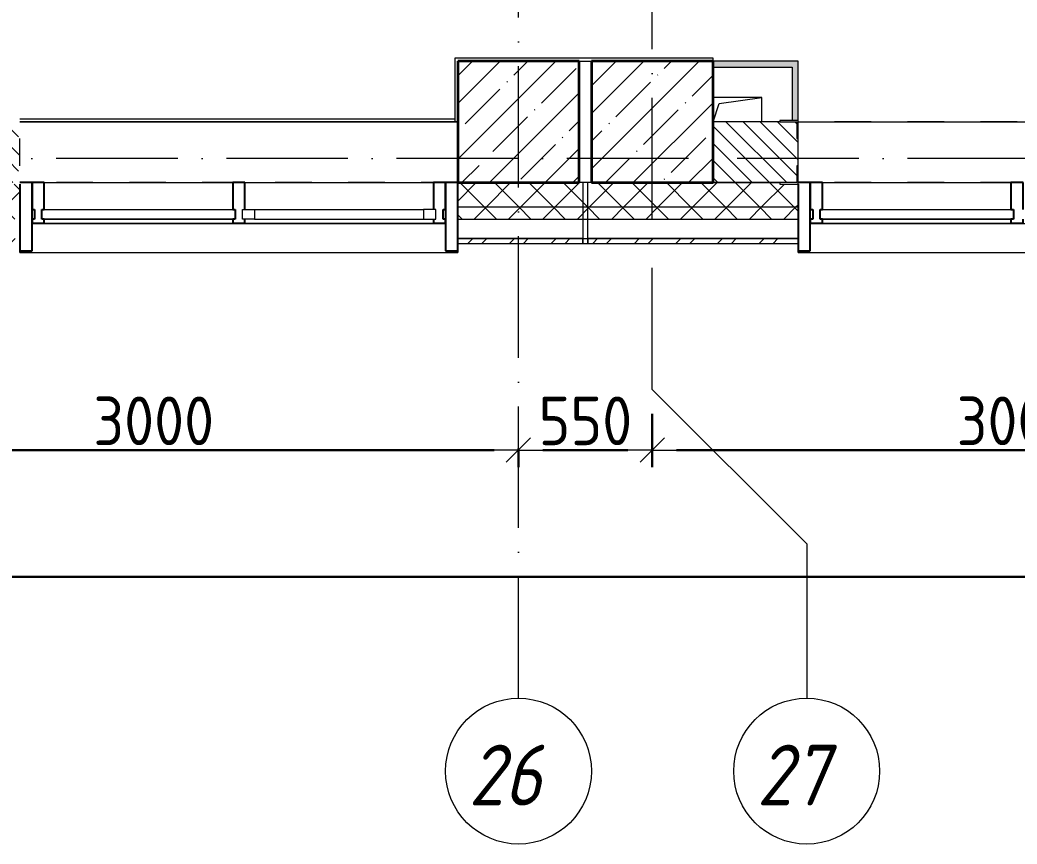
# Model space of a CAD drawing. Header units: millimetres. Extents: x -12989 to 629078, y -109036 to 555275.
# Drawn here: x 28280 to 32380, y -109036 to -105646 of the extents above; entities that cross this region are included whole.
import ezdxf

# ---------------------------------------------------------------- set-up
doc = ezdxf.new("R2010")
doc.units = ezdxf.units.MM
doc.linetypes.add('50_200_ШТРИХ_1Т_ш5_п1_п1_', pattern=[700, 500, -100, 0, -100])
doc.linetypes.add('Штрих короткий', pattern=[300, 150, -150])
for name, color, linetype, lineweight in [('4 -стяжа', 7, 'Continuous', 30), ('Импосты витража', 7, 'Continuous', 9), ('Импосты витража-1', 7, 'Continuous', 25), ('Каркас_Импост', 7, 'Continuous', 13), ('Каркас_Импост-1', 7, 'Continuous', 9), ('Несущие колонны', 7, 'Continuous', 9), ('Несущие колонны-1', 7, 'Continuous', 35), ('Обобщенные модели', 7, 'Continuous', 9), ('Общие ребра', 7, 'Continuous', 9), ('Окна', 7, 'Continuous', 9), ('Оси', 7, 'Continuous', 9), ('Оси-1', 7, 'Continuous', 20), ('Оси-2', 7, '50_200_ШТРИХ_1Т_ш5_п1_п1_', 9), ('Остекление-1', 7, 'Continuous', 9), ('Перемычка-1', 7, 'Штрих короткий', 9), ('Размеры', 7, 'Continuous', 15), ('Стены', 7, 'Continuous', 9), ('Стены-1', 7, 'Continuous', 13), ('Штриховка разреза-1', 7, 'Continuous', 9)]:
    doc.layers.add(name, color=color, linetype=linetype, lineweight=lineweight)
doc.layers.add('Штриховка разреза-4', color=1, linetype='Continuous', lineweight=9, true_color=0xff0000)
doc.layers.get('4 -стяжа').off()
doc.styles.add('ISOCPEUR_I_1', font='isocpeui.ttf', dxfattribs={"width": 0.85, "height": 2.5})
doc.styles.add('СПДС', font='isocpeur.ttf', dxfattribs={"width": 0.9})
doc.dimstyles.new('Размера А3', dxfattribs={"dimtxt": 200, "dimasz": 100, "dimexe": 70, "dimexo": 100, "dimgap": 20, "dimtad": 1, "dimdec": 0, "dimrnd": 10, "dimzin": 0, "dimdsep": 46, "dimtxsty": 'СПДС', "dimblk": 'ARROWHEAD_6', "dimcen": 1, "dimclrd": 256, "dimclre": 256, "dimclrt": 256, "dimazin": 0, "dimtfac": 1, "dimtdec": 0, "dimtmove": 2, "dimatfit": 3, "dimfxl": 1, "dimtolj": 1, "dimtzin": 0, "dimarcsym": 0})
pattern_1 = [(45, (0, 0), (-70.71068, 70.71068), []), (135, (0, 0), (-70.71068, -70.71068), [])]
pattern_2 = [(135, (0, 0), (-35.35534, -35.35534), [])]
pattern_3 = [(45, (0, 0), (-85.53659, 85.53659), []), (45, (57.02, 0), (-85.53659, 85.53659), [])]

# ---------------------------------------------------------------- blocks, each defined once
blk = doc.blocks.new('Ось сетки - Круг_Ø6_00__ISO-2_5_0_9K_-16731441-АИ2_02_План отделки стен 2-го этажа _Часть 2_')
at = {"layer": 'Оси-1'}
blk.add_circle((0, 0), 3, dxfattribs=at)
blk = doc.blocks.new('ARROWHEAD_6')
at = {"color": 0, "linetype": 'Continuous'}
for p, q in [((-0.5, -0.5), (0.5, 0.5)), ((0, 0), (-1, 0))]:
    blk.add_line(p, q, dxfattribs=at)
blk = doc.blocks.new('*D720')
at = {"layer": 'Defpoints', "color": 0, "transparency": 16777216}
for p in [(27329.9, -107309.1), (30329.9, -107309.1), (30329.9, -107415.1)]:
    blk.add_point(p, dxfattribs=at)
at = {"layer": 'Размеры', "lineweight": -2, "transparency": 16777216}
for p, q in [((27329.9, -107409.1), (27329.9, -107485.1)), ((27429.9, -107415.1), (30229.9, -107415.1)), ((30329.9, -107409.1), (30329.9, -107485.1))]:
    blk.add_line(p, q, dxfattribs=at)
at = {"layer": 'Размеры', "lineweight": -2, "transparency": 16777216, "xscale": 100, "yscale": 100, "zscale": 100, "rotation": 180}
blk.add_blockref('ARROWHEAD_6', (27329.9, -107415.1), dxfattribs=at)
at = {"layer": 'Размеры', "lineweight": -2, "transparency": 16777216, "xscale": 100, "yscale": 100, "zscale": 100}
blk.add_blockref('ARROWHEAD_6', (30329.9, -107415.1), dxfattribs=at)
at = {"layer": 'Размеры', "transparency": 16777216, "insert": (28829.9, -107295.1), "char_height": 200, "width": 2.488, "attachment_point": 5, "style": 'СПДС'}
blk.add_mtext('\\A1;3000', dxfattribs=at)
blk = doc.blocks.new('*D721')
at = {"layer": 'Defpoints', "color": 0, "transparency": 16777216}
for p in [(30879.9, -107165.9), (30329.9, -107309.1), (30879.9, -107415.1)]:
    blk.add_point(p, dxfattribs=at)
at = {"layer": 'Размеры', "lineweight": -2, "transparency": 16777216}
for p, q in [((30879.9, -107265.9), (30879.9, -107485.1)), ((30329.9, -107409.1), (30329.9, -107485.1)), ((30429.9, -107415.1), (30779.9, -107415.1))]:
    blk.add_line(p, q, dxfattribs=at)
at = {"layer": 'Размеры', "lineweight": -2, "transparency": 16777216, "xscale": 100, "yscale": 100, "zscale": 100, "rotation": 180}
blk.add_blockref('ARROWHEAD_6', (30329.9, -107415.1), dxfattribs=at)
at = {"layer": 'Размеры', "lineweight": -2, "transparency": 16777216, "xscale": 100, "yscale": 100, "zscale": 100}
blk.add_blockref('ARROWHEAD_6', (30879.9, -107415.1), dxfattribs=at)
at = {"layer": 'Размеры', "transparency": 16777216, "insert": (30604.9, -107295.1), "char_height": 200, "width": 1.866, "attachment_point": 5, "style": 'СПДС'}
blk.add_mtext('\\A1;550', dxfattribs=at)
blk = doc.blocks.new('*D722')
at = {"layer": 'Defpoints', "color": 0, "transparency": 16777216}
for p in [(30879.9, -107165.9), (33879.9, -107309.1), (33879.9, -107415.1)]:
    blk.add_point(p, dxfattribs=at)
at = {"layer": 'Размеры', "lineweight": -2, "transparency": 16777216}
for p, q in [((30879.9, -107265.9), (30879.9, -107485.1)), ((30979.9, -107415.1), (33779.9, -107415.1)), ((33879.9, -107409.1), (33879.9, -107485.1))]:
    blk.add_line(p, q, dxfattribs=at)
at = {"layer": 'Размеры', "lineweight": -2, "transparency": 16777216, "xscale": 100, "yscale": 100, "zscale": 100, "rotation": 180}
blk.add_blockref('ARROWHEAD_6', (30879.9, -107415.1), dxfattribs=at)
at = {"layer": 'Размеры', "lineweight": -2, "transparency": 16777216, "xscale": 100, "yscale": 100, "zscale": 100}
blk.add_blockref('ARROWHEAD_6', (33879.9, -107415.1), dxfattribs=at)
at = {"layer": 'Размеры', "transparency": 16777216, "insert": (32379.9, -107295.1), "char_height": 200, "width": 2.488, "attachment_point": 5, "style": 'СПДС'}
blk.add_mtext('\\A1;3000', dxfattribs=at)
blk = doc.blocks.new('*D740')
at = {"layer": 'Defpoints', "color": 0, "transparency": 16777216}
for p in [(-10070.1, -107830.3), (93429.9, -107830.3), (93429.9, -107936.4)]:
    blk.add_point(p, dxfattribs=at)
at = {"layer": 'Размеры', "lineweight": -2, "transparency": 16777216}
for p, q in [((-10070.1, -107930.3), (-10070.1, -108006.4)), ((-9970.1, -107936.4), (93329.9, -107936.4)), ((93429.9, -107930.3), (93429.9, -108006.4))]:
    blk.add_line(p, q, dxfattribs=at)
at = {"layer": 'Размеры', "lineweight": -2, "transparency": 16777216, "xscale": 100, "yscale": 100, "zscale": 100, "rotation": 180}
blk.add_blockref('ARROWHEAD_6', (-10070.1, -107936.4), dxfattribs=at)
at = {"layer": 'Размеры', "lineweight": -2, "transparency": 16777216, "xscale": 100, "yscale": 100, "zscale": 100}
blk.add_blockref('ARROWHEAD_6', (93429.9, -107936.4), dxfattribs=at)
at = {"layer": 'Размеры', "transparency": 16777216, "insert": (41679.9, -107816.4), "char_height": 200, "width": 3.544, "attachment_point": 5, "style": 'СПДС'}
blk.add_mtext('\\A1;103500', dxfattribs=at)
blk = doc.blocks.new('BSC_Колонна _Прямоугольная - 500х500-V66-АИ2_02_План отделки стен 2-го этажа _Часть 2_')
at = {"layer": 'Несущие колонны'}
h = blk.add_hatch(dxfattribs=at)
h.set_pattern_fill('FP_74', color=256, style=0, pattern_type=2)
h.set_pattern_definition([(45, (-40400, -150), (-114.04925, 114.04925), []), (45, (-40285.95, -150), (-114.04925, 114.04925), [201.613, -40.323, 3.353, -36.97])])
h.paths.add_polyline_path([(-250, -250), (250, -250), (250, 250), (-250, 250)], flags=0)
at = {"layer": 'Несущие колонны-1'}
for p, q in [((250, 250), (-250, 250)), ((-250, 250), (-250, -250)), ((250, -250), (250, 250)), ((-250, -250), (250, -250))]:
    blk.add_line(p, q, dxfattribs=at)
blk = doc.blocks.new('BSC_Колонна _Прямоугольная - 500х500-V98-АИ2_02_План отделки стен 2-го этажа _Часть 2_')
at = {"layer": 'Несущие колонны'}
h = blk.add_hatch(dxfattribs=at)
h.set_pattern_fill('FP_97', color=256, style=0, pattern_type=2)
h.set_pattern_definition([(45, (-40950, -150), (-114.04925, 114.04925), []), (45, (-40835.95, -150), (-114.04925, 114.04925), [201.613, -40.323, 3.353, -36.97])])
h.paths.add_polyline_path([(-250, -250), (250, -250), (250, 250), (-250, 250)], flags=0)
at = {"layer": 'Несущие колонны-1'}
for p, q in [((250, 250), (-250, 250)), ((-250, 250), (-250, -250)), ((250, -250), (250, 250)), ((-250, -250), (250, -250))]:
    blk.add_line(p, q, dxfattribs=at)
blk = doc.blocks.new('Проем_Дверь_Прямоугольный - 1800х2700h_оконные проемы-25805030-АИ2_02_План отделки стен 2-го этажа _Часть 2_')
at = {"layer": 'Перемычка-1'}
for p, q in [((900, 125), (-900, 125)), ((900, -125), (-900, -125))]:
    blk.add_line(p, q, dxfattribs=at)
blk = doc.blocks.new('Прямоугольный импост - Импост структурный с накладкой - 150мм-25647633-АИ2_02_План отделки стен 2-го этажа _Часть 2_')
at = {"layer": 'Импосты витража-1'}
for p, q in [((-25, 0), (-25, 17)), ((-25, 17), (25, 17)), ((-15, 0), (-25, 0)), ((-15, -40), (-15, 0)), ((25, 17), (25, 0)), ((-25, -150), (-25, -40)), ((-25, -40), (-15, -40)), ((25, -40), (25, -150)), ((25, -150), (-25, -150))]:
    blk.add_line(p, q, dxfattribs=at)
blk = doc.blocks.new('PNS_Панель прямоугольная1 - Нр_Стекло - 40мм-25259299-АИ2_02_План отделки стен 2-го этажа _Часть 2_')
at = {"layer": 'Остекление-1'}
for p, q in [((-387.5, 40), (387.5, 40)), ((-397.5, 0), (397.5, 0)), ((387.5, 0), (-387.5, 0))]:
    blk.add_line(p, q, dxfattribs=at)
blk = doc.blocks.new('Прямоугольный импост - Импост структурный с накладкой - 150мм-25647642-АИ2_02_План отделки стен 2-го этажа _Часть 2_')
at = {"layer": 'Импосты витража'}
for p, q in [((42475, -100), (43250, -100)), ((42475, -267), (43250, -267))]:
    blk.add_line(p, q, dxfattribs=at)
blk = doc.blocks.new('Прямоугольный импост - Импост структурный с накладкой - 150мм-25647644-АИ2_02_План отделки стен 2-го этажа _Часть 2_')
at = {"layer": 'Импосты витража-1'}
for p, q in [((-25, 0), (-25, 17)), ((-25, 17), (25, 17)), ((-15, 0), (-25, 0)), ((-15, -40), (-15, 0)), ((25, 0), (15, 0)), ((15, 0), (15, -40)), ((25, 17), (25, 0)), ((-25, -150), (-25, -40)), ((-25, -40), (-15, -40)), ((15, -40), (25, -40)), ((25, -40), (25, -150)), ((25, -150), (-25, -150))]:
    blk.add_line(p, q, dxfattribs=at)
blk = doc.blocks.new('PNS_Панель прямоугольная2 - Нр_Стекло - 40мм-26243474-АИ2_02_План отделки стен 2-го этажа _Часть 2_')
at = {"layer": 'Каркас_Импост'}
for p, q in [((-397.5, 0), (-397.5, 40)), ((-397.5, 40), (-347.5, 40)), ((-347.5, 40), (-347.5, 0)), ((397.5, 40), (347.5, 40)), ((347.5, 40), (347.5, 0)), ((397.5, 0), (397.5, 40)), ((-347.5, 0), (-397.5, 0)), ((347.5, 0), (397.5, 0))]:
    blk.add_line(p, q, dxfattribs=at)
at = {"layer": 'Каркас_Импост-1'}
for p, q in [((-347.5, 40), (347.5, 40)), ((-347.5, 0), (347.5, 0))]:
    blk.add_line(p, q, dxfattribs=at)
blk = doc.blocks.new('Прямоугольный импост - Импост структурный с накладкой - 150мм-V150-АИ2_02_План отделки стен 2-го этажа _Часть 2_')
at = {"layer": 'Импосты витража-1'}
for p, q in [((-25, 0), (-25, 17)), ((-25, 17), (25, 17)), ((25, 0), (15, 0)), ((15, 0), (15, -40)), ((25, 17), (25, 0)), ((-25, -150), (-25, -40)), ((15, -40), (25, -40)), ((25, -40), (25, -150)), ((25, -150), (-25, -150))]:
    blk.add_line(p, q, dxfattribs=at)
blk = doc.blocks.new('Прямоугольный импост - Откос НВФ_50х280 мм-25993838-АИ2_02_План отделки стен 2-го этажа _Часть 2_')
at = {"layer": 'Импосты витража-1'}
for p, q in [((0, 130), (-50, 130)), ((-50, 130), (-50, -150)), ((0, -144), (0, 130)), ((-50, -150), (0, -150))]:
    blk.add_line(p, q, dxfattribs=at)
blk = doc.blocks.new('Прямоугольный импост - Откос НВФ_50х280 мм-V161-АИ2_02_План отделки стен 2-го этажа _Часть 2_')
at = {"layer": 'Импосты витража-1'}
for p, q in [((-50, 130), (0, 130)), ((-50, -150), (-50, 130)), ((0, 130), (0, -150)), ((0, -150), (-50, -150))]:
    blk.add_line(p, q, dxfattribs=at)
blk = doc.blocks.new('Фахверк_СКБ_Уголок - 250_2700-27497298-АИ2_02_План отделки стен 2-го этажа _Часть 2_')
at = {"layer": 'Обобщенные модели'}
for p, q in [((200, 181), (125, 181)), ((125, 181), (125, 106)), ((131, 106), (131, 175)), ((131, 175), (200, 175)), ((200, 175), (200, 181)), ((125, 106), (131, 106)), ((131, -6), (125, -6)), ((125, -6), (125, -81)), ((131, -75), (131, -6)), ((125, -81), (200, -81)), ((200, -75), (131, -75)), ((200, -81), (200, -75))]:
    blk.add_line(p, q, dxfattribs=at)
blk = doc.blocks.new('AR_Отверстие прямоугольное _в плите_ - AR_Отверстие прямоугольное _в плите_-30510712-АИ2_02_План отделки стен 2-го этажа _Часть 2_')
at = {"layer": 'Обобщенные модели'}
for p, q in [((100, 50), (-100, 50)), ((-75, 25), (100, 50)), ((100, -50), (100, 50)), ((-100, -50), (-75, 25))]:
    blk.add_line(p, q, dxfattribs=at)
blk = doc.blocks.new('Отлив_СКБ - Отлив витража_120_НВФ-31885687-АИ2_02_План отделки стен 2-го этажа _Часть 2_')
at = {"layer": 'Окна'}
for p, q in [((1750, -2), (50, -2)), ((0, -120), (0, -113)), ((0, -120), (1800, -120)), ((1800, -113), (1800, -120))]:
    blk.add_line(p, q, dxfattribs=at)
blk = doc.blocks.new('Стены 7 - Стены 4-31196221-АИ2_02_План отделки стен 2-го этажа _Часть 2_')
at = {"layer": 'Стены-1'}
for p, q in [((-1798.5, 41030.2), (-1798.5, 41010.2)), ((-1548.5, 41030.2), (-1798.5, 41030.2)), ((-1798.5, 41010.2), (-1548.5, 41010.2)), ((-1548.5, 41010.2), (-1548.5, 41030.2))]:
    blk.add_line(p, q, dxfattribs=at)
blk = doc.blocks.new('0125-Р-ОО-Ш2-АР-о_23_10_2024_rvt-1-АИ2_02_План отделки стен 2-го этажа _Часть 2_')
at = {"layer": 'Штриховка разреза-1'}
h = blk.add_hatch(dxfattribs=at)
h.set_pattern_fill('FP_2', color=256, style=0, pattern_type=2)
h.set_pattern_definition(pattern_2)
h.paths.add_polyline_path([(38344, -100), (38344, -31), (38350, -31), (38350, 81), (38344, 81), (38344, 150), (37650, 150), (37650, -100), (38275, -100)], flags=0)
h = blk.add_hatch(dxfattribs=at)
h.set_pattern_fill('FP_2', color=256, style=0, pattern_type=2)
h.set_pattern_definition(pattern_2)
h.paths.add_polyline_path([(43486.8, -100), (43700, -100), (43700, 150), (43356, 150), (43356, 81), (43350, 81), (43350, -31), (43356, -31), (43356, -100), (43425, -100)], flags=0)
h.paths.add_polyline_path([(41200, -100), (41544, -100), (41544, -31), (41550, -31), (41550, 81), (41544, 81), (41544, 150), (41200, 150)], flags=0)
h = blk.add_hatch(dxfattribs=at)
h.set_pattern_fill('FP_81', color=256, style=0, pattern_type=2)
h.set_pattern_definition(pattern_1)
h.paths.add_polyline_path([(103134.1, -200), (103600, -200), (103600, -100), (94575, -100), (94575, -106), (94500, -106), (94500, -200), (102202.1, -200)], flags=0)
h.paths.add_polyline_path([(91850, -200), (92700, -200), (92700, -106), (92625, -106), (92625, -100), (84750, -100), (84750, -200), (91350, -200)], flags=0)
h.paths.add_polyline_path([(83562.3, -200), (83750, -200), (83750, -100), (82625, -100), (82625, -106), (82550, -106), (82550, -200), (83250, -200)], flags=0)
h.paths.add_polyline_path([(74750, -200), (74750, -100), (73425, -100), (73425, -106), (73350, -106), (73350, -200), (74242.4, -200)], flags=0)
h.paths.add_polyline_path([(71446.5, -200), (71550, -200), (71550, -106), (71475, -106), (71475, -100), (70425, -100), (70425, -106), (70350, -106), (70350, -200), (71200, -200)], flags=0)
h.paths.add_polyline_path([(67718.5, -200), (68549.7, -200), (68549.7, -106), (68475, -106), (68475, -100), (67425, -100), (67425, -106), (67350, -106), (67350, -200)], flags=0)
h.paths.add_polyline_path([(64700, -200), (65550, -200), (65550, -106), (65475, -106), (65475, -100), (64425, -100), (64425, -106), (64350, -106), (64350, -200), (64456.5, -200)], flags=0)
h.paths.add_polyline_path([(62550, -200), (62550, -106), (62475, -106), (62475, -100), (61425, -100), (61425, -106), (61350, -106), (61350, -200), (62126.6, -200)], flags=0)
h.paths.add_polyline_path([(56534.6, -200), (56550, -200), (56550, -106), (56475, -106), (56475, -100), (55425, -100), (55425, -106), (55350, -106), (55350, -200), (56200, -200)], flags=0)
h.paths.add_polyline_path([(53272.7, -200), (53550, -200), (53550, -106), (53475, -106), (53475, -100), (52425, -100), (52425, -106), (52350, -106), (52350, -200), (52806.7, -200)], flags=0)
h.paths.add_polyline_path([(50550, -200), (50550, -106), (50475, -106), (50475, -100), (49425, -100), (49425, -106), (49350, -106), (49350, -200), (50010.7, -200)], flags=0)
h.paths.add_polyline_path([(47475, -200), (47550, -200), (47550, -106), (47475, -106), (47475, -100), (46425, -100), (46425, -106), (46350, -106), (46350, -200), (47214.7, -200)], flags=0)
h.paths.add_polyline_path([(44550, -200), (44550, -106), (44475, -106), (44475, -100), (43425, -100), (43425, -106), (43350, -106), (43350, -200), (44418.8, -200)], flags=0)
h.paths.add_polyline_path([(40700, -200), (41550, -200), (41550, -106), (41475, -105.4), (41475, -100), (40150, -100), (40150, -200), (40690.8, -200)], flags=0)
h.paths.add_polyline_path([(38344, -200), (38350, -200), (38350, -106), (38275, -106), (38275, -100), (37150, -100), (37150, -200), (38275, -200)], flags=0)
h.paths.add_polyline_path([(35350, -200), (35350, -106), (35275, -106), (35275, -100), (34225, -100), (34225, -106), (34150, -106), (34150, -200), (35344, -200)], flags=0)
h.paths.add_polyline_path([(32275, -200), (32350, -200), (32350, -106), (32275, -106), (32275, -100), (31150, -100), (31150, -200), (31650, -200)], flags=0)
h.paths.add_polyline_path([(29350, -200), (29350, -106), (29275, -106), (29275, -100), (28150, -100), (28150, -200), (29344, -200)], flags=0)
h.paths.add_polyline_path([(25779, -200), (26350, -200), (26350, -106), (26275, -106), (26275, -100), (25225, -100), (25225, -106), (25150, -106), (25150, -200), (25313, -200)], flags=0)
h.paths.add_polyline_path([(22650, -200), (23350, -200), (23350, -106), (23275, -106), (23275, -100), (22150, -100), (22150, -200)], flags=0)
h.paths.add_polyline_path([(19255.1, -200), (20350, -200), (20350, -106), (20275, -106), (20275, -100), (19150, -100), (19150, -200)], flags=0)
h.paths.add_polyline_path([(16459.1, -200), (17350, -200), (17350, -106), (17275, -106), (17275, -100), (16225, -100), (16225, -106), (16150, -106), (16150, -200)], flags=0)
h.paths.add_polyline_path([(14595.1, -200), (15150, -200), (15150, -106), (15075, -106), (15075, -100), (9825, -100), (9825, -106), (9750, -106), (9750, -200), (13663.1, -200)], flags=0)
h.paths.add_polyline_path([(8150, -200), (8750, -200), (8750, -106), (8675, -106), (8675, -100), (-100, -100), (-100, -200), (8071.2, -200)], flags=0)
h = blk.add_hatch(dxfattribs=at)
h.set_pattern_fill('FP_81', color=256, style=0, pattern_type=2)
h.set_pattern_definition(pattern_1)
h.paths.add_polyline_path([(103600, -250), (103700, -250), (103700, -200), (94500, -200), (94500, -250), (103134.1, -250)], flags=0)
h.paths.add_polyline_path([(91950.2, -250), (92700, -250), (92700, -200), (84750, -200), (84750, -250), (91018.2, -250)], flags=0)
h.paths.add_polyline_path([(83562.3, -250), (83750, -250), (83750, -200), (82550, -200), (82550, -250), (82630.3, -250)], flags=0)
h.paths.add_polyline_path([(74242.4, -250), (74750, -250), (74750, -200), (73350, -200), (73350, -250), (73776.4, -250)], flags=0)
h.paths.add_polyline_path([(70350, -250), (71550, -250), (71550, -200), (70350, -200)], flags=0)
h.paths.add_polyline_path([(68549.7, -250), (68549.7, -200), (67350, -200), (67350, -250), (67718.5, -250)], flags=0)
h.paths.add_polyline_path([(64350, -250), (65550, -250), (65550, -200), (64350, -200)], flags=0)
h.paths.add_polyline_path([(62550, -250), (62550, -200), (61350, -200), (61350, -250), (62126.6, -250)], flags=0)
h.paths.add_polyline_path([(56550, -250), (56550, -200), (55350, -200), (55350, -250), (56534.6, -250)], flags=0)
h.paths.add_polyline_path([(53550, -250), (53550, -200), (52350, -200), (52350, -250), (53272.7, -250)], flags=0)
h.paths.add_polyline_path([(50550, -250), (50550, -200), (49350, -200), (49350, -250), (50010.7, -250)], flags=0)
h.paths.add_polyline_path([(47214.7, -250), (47550, -250), (47550, -200), (46350, -200), (46350, -250), (46748.7, -250)], flags=0)
h.paths.add_polyline_path([(43486.8, -250), (44550, -250), (44550, -200), (43350, -200), (43350, -250)], flags=0)
h.paths.add_polyline_path([(41550, -250), (41550, -200), (40150, -200), (40150, -250), (40690.8, -250)], flags=0)
h.paths.add_polyline_path([(37894.8, -250), (38350, -250), (38350, -200), (37150, -200), (37150, -250)], flags=0)
h.paths.add_polyline_path([(35098.9, -250), (35350, -250), (35350, -200), (34150, -200), (34150, -250), (34166.9, -250)], flags=0)
h.paths.add_polyline_path([(32302.9, -250), (32350, -250), (32350, -200), (31150, -200), (31150, -250), (31370.9, -250)], flags=0)
h.paths.add_polyline_path([(29040.9, -250), (29350, -250), (29350, -200), (28150, -200), (28150, -250), (28575, -250)], flags=0)
h.paths.add_polyline_path([(25313, -250), (26350, -250), (26350, -200), (25150, -200), (25150, -250)], flags=0)
h.paths.add_polyline_path([(22983, -250), (23350, -250), (23350, -200), (22150, -200), (22150, -250)], flags=0)
h.paths.add_polyline_path([(20350, -250), (20350, -200), (19150, -200), (19150, -250), (20187, -250)], flags=0)
h.paths.add_polyline_path([(17350, -250), (17350, -200), (16150, -200), (16150, -250), (16459.1, -250)], flags=0)
h.paths.add_polyline_path([(14595.1, -250), (15150, -250), (15150, -200), (9750, -200), (9750, -250), (13663.1, -250)], flags=0)
h.paths.add_polyline_path([(8537.2, -250), (8750, -250), (8750, -200), (-200, -200), (-200, -250), (8071.2, -250)], flags=0)
h = blk.add_hatch(dxfattribs=at)
h.set_pattern_fill('FP_80', color=256, style=0, pattern_type=2)
h.set_pattern_definition(pattern_3)
h.paths.add_polyline_path([(40665, -350), (40665, -330), (40151, -330), (40151, -350)], flags=0)
h.paths.add_polyline_path([(38350, -350), (38350, -330), (37150, -330), (37150, -350), (37894.8, -350)], flags=0)
h.paths.add_polyline_path([(35350, -350), (35350, -330), (34151, -330), (34151, -350), (35098.9, -350)], flags=0)
h.paths.add_polyline_path([(31370.9, -350), (32350, -350), (32350, -330), (31150, -330), (31150, -350)], flags=0)
h.paths.add_polyline_path([(29040.9, -350), (29350, -350), (29350, -330), (28151, -330), (28151, -350), (28575, -350)], flags=0)
h.paths.add_polyline_path([(26245, -350), (26350, -350), (26350, -330), (25150, -330), (25150, -350), (25779, -350)], flags=0)
h.paths.add_polyline_path([(23350, -350), (23350, -330), (22150, -330), (22150, -350), (22983, -350)], flags=0)
h.paths.add_polyline_path([(20187, -350), (20350, -350), (20350, -330), (19150, -330), (19150, -350), (19255.1, -350)], flags=0)
h.paths.add_polyline_path([(17350, -350), (17350, -330), (16150, -330), (16150, -350), (16459.1, -350)], flags=0)
h.paths.add_polyline_path([(15150, -350), (15150, -330), (9750, -330), (9750, -350), (14595.1, -350)], flags=0)
h.paths.add_polyline_path([(8071.2, -350), (8750, -350), (8750, -330), (-330, -330), (-330, -350), (7139.2, -350)], flags=0)
h = blk.add_hatch(dxfattribs=at)
h.set_pattern_fill('FP_80', color=256, style=0, pattern_type=2)
h.set_pattern_definition(pattern_3)
h.paths.add_polyline_path([(73351, -350), (74215, -350), (74215, -330), (73351, -330)], flags=0)
h.paths.add_polyline_path([(71446.5, -350), (71550, -350), (71550, -330), (70350, -330), (70350, -350), (70514.5, -350)], flags=0)
h.paths.add_polyline_path([(68549.7, -350), (68549.7, -330), (67350, -330), (67350, -350), (67718.5, -350)], flags=0)
h.paths.add_polyline_path([(65550, -350), (65550, -330), (64351, -330), (64351, -350), (65388.5, -350)], flags=0)
h.paths.add_polyline_path([(62126.6, -350), (62550, -350), (62550, -330), (61350, -330), (61350, -350), (61660.6, -350)], flags=0)
h.paths.add_polyline_path([(55602.6, -350), (56550, -350), (56550, -330), (55350, -330), (55350, -350)], flags=0)
h.paths.add_polyline_path([(52806.7, -350), (53550, -350), (53550, -330), (52350, -330), (52350, -350)], flags=0)
h.paths.add_polyline_path([(50550, -350), (50550, -330), (49350, -330), (49350, -350), (50010.7, -350)], flags=0)
h.paths.add_polyline_path([(47214.7, -350), (47550, -350), (47550, -330), (46350, -330), (46350, -350), (46748.7, -350)], flags=0)
h.paths.add_polyline_path([(44418.8, -350), (44550, -350), (44550, -330), (43350, -330), (43350, -350), (43486.8, -350)], flags=0)
h.paths.add_polyline_path([(41550, -350), (41550, -330), (40685, -330), (40685, -350), (40690.8, -350)], flags=0)
at = {"layer": 'Общие ребра'}
for p, q in [((40150, -200), (41550, -200)), ((40150, -250), (41550, -250))]:
    blk.add_line(p, q, dxfattribs=at)
at = {"layer": 'Стены'}
for p, q in [((38350, 150), (40138, 150)), ((41550, 150), (43350, 150))]:
    blk.add_line(p, q, dxfattribs=at)
at = {"layer": 'Стены-1'}
for p, q in [((41475, 150), (41200, 150)), ((38350, -31), (38350, 81)), ((41550, -31), (41550, 81)), ((40150, -100), (40150, -330)), ((40700, -100), (40650, -100)), ((41475, -100), (41200, -100)), ((41200, -100), (41475, -100)), ((41550, -330), (41550, -106)), ((40150, -330), (41550, -330)), ((40665, -330), (40151, -330)), ((40151, -330), (40151, -350)), ((40151, -350), (40665, -350)), ((40665, -350), (40665, -330)), ((41550, -330), (40685, -330)), ((40685, -330), (40685, -350)), ((40685, -350), (41550, -350)), ((41550, -350), (41550, -330))]:
    blk.add_line(p, q, dxfattribs=at)
for name, p in [('BSC_Колонна _Прямоугольная - 500х500-V66-АИ2_02_План отделки стен 2-го этажа _Часть 2_', (40400, 150)), ('BSC_Колонна _Прямоугольная - 500х500-V98-АИ2_02_План отделки стен 2-го этажа _Часть 2_', (40950, 150)), ('AR_Отверстие прямоугольное _в плите_ - AR_Отверстие прямоугольное _в плите_-30510712-АИ2_02_План отделки стен 2-го этажа _Часть 2_', (41300, 200)), ('Проем_Дверь_Прямоугольный - 1800х2700h_оконные проемы-25805030-АИ2_02_План отделки стен 2-го этажа _Часть 2_', (39250, 25)), ('Проем_Дверь_Прямоугольный - 1800х2700h_оконные проемы-25805030-АИ2_02_План отделки стен 2-го этажа _Часть 2_', (42450, 25)), ('Прямоугольный импост - Импост структурный с накладкой - 150мм-25647642-АИ2_02_План отделки стен 2-го этажа _Часть 2_', (-4025, 0)), ('Прямоугольный импост - Импост структурный с накладкой - 150мм-25647642-АИ2_02_План отделки стен 2-го этажа _Часть 2_', (-3200, 0)), ('Прямоугольный импост - Импост структурный с накладкой - 150мм-25647642-АИ2_02_План отделки стен 2-го этажа _Часть 2_', (-825, 0)), ('PNS_Панель прямоугольная1 - Нр_Стекло - 40мм-25259299-АИ2_02_План отделки стен 2-го этажа _Часть 2_', (38837.5, -250)), ('PNS_Панель прямоугольная2 - Нр_Стекло - 40мм-26243474-АИ2_02_План отделки стен 2-го этажа _Часть 2_', (39662.5, -250)), ('PNS_Панель прямоугольная1 - Нр_Стекло - 40мм-25259299-АИ2_02_План отделки стен 2-го этажа _Часть 2_', (42037.5, -250)), ('Отлив_СКБ - Отлив витража_120_НВФ-31885687-АИ2_02_План отделки стен 2-го этажа _Часть 2_', (38350, -267)), ('Отлив_СКБ - Отлив витража_120_НВФ-31885687-АИ2_02_План отделки стен 2-го этажа _Часть 2_', (41550, -267))]:
    blk.add_blockref(name, p)
for name, p, rotation in [('Фахверк_СКБ_Уголок - 250_2700-27497298-АИ2_02_План отделки стен 2-го этажа _Часть 2_', (41675, 75), 180), ('Прямоугольный импост - Откос НВФ_50х280 мм-25993838-АИ2_02_План отделки стен 2-го этажа _Часть 2_', (38350, -250), 180), ('Стены 7 - Стены 4-31196221-АИ2_02_План отделки стен 2-го этажа _Часть 2_', (81695.2, 1448.5), 89.9999999999999), ('Прямоугольный импост - Откос НВФ_50х280 мм-25993838-АИ2_02_План отделки стен 2-го этажа _Часть 2_', (41550, -250), 180)]:
    blk.add_blockref(name, p, dxfattribs=dict(rotation=rotation))
at = {"extrusion": (0, 0, -1), "rotation": 180}
for name, p in [('Прямоугольный импост - Импост структурный с накладкой - 150мм-25647644-АИ2_02_План отделки стен 2-го этажа _Часть 2_', (-38425, -250)), ('Прямоугольный импост - Импост структурный с накладкой - 150мм-25647633-АИ2_02_План отделки стен 2-го этажа _Часть 2_', (-39250, -250)), ('Прямоугольный импост - Импост структурный с накладкой - 150мм-V150-АИ2_02_План отделки стен 2-го этажа _Часть 2_', (-40075, -250)), ('Прямоугольный импост - Откос НВФ_50х280 мм-V161-АИ2_02_План отделки стен 2-го этажа _Часть 2_', (-40150, -250)), ('Прямоугольный импост - Импост структурный с накладкой - 150мм-25647644-АИ2_02_План отделки стен 2-го этажа _Часть 2_', (-41625, -250)), ('Прямоугольный импост - Импост структурный с накладкой - 150мм-25647633-АИ2_02_План отделки стен 2-го этажа _Часть 2_', (-42450, -250))]:
    blk.add_blockref(name, p, dxfattribs=at)
blk = doc.blocks.new('2ч2эт')
at = {"layer": 'Штриховка разреза-4'}
for points in [[(31454.9, -105840.3), (31479.9, -105840.3), (31479.9, -105815.3), (31129.9, -105815.3), (31129.9, -105840.3)], [(31479.9, -106059.3), (31479.9, -105840.3), (31454.9, -105840.3), (31454.9, -106059.3), (31473.9, -106059.3)]]:
    blk.add_hatch(color=256, dxfattribs=at).paths.add_polyline_path(points, flags=0)
at = {"layer": 'Оси'}
for p, q in [((30879.9, -107165.9), (31514.9, -107800.9)), ((31514.9, -107800.9), (31514.9, -108435.9))]:
    blk.add_line(p, q, dxfattribs=at)
at = {"layer": 'Стены'}
for p, q in [((28279.9, -106053.3), (30067.9, -106053.3)), ((30067.9, -106065.3), (28279.9, -106065.3))]:
    blk.add_line(p, q, dxfattribs=at)
at = {"layer": 'Стены-1'}
for p, q in [((31129.9, -105803.3), (30067.9, -105803.3)), ((30067.9, -105803.3), (30067.9, -106065.3)), ((30579.9, -105815.3), (30629.9, -105815.3)), ((31129.9, -105815.3), (31129.9, -105803.3)), ((31479.9, -105815.3), (31129.9, -105815.3)), ((31479.9, -106059.3), (31479.9, -105815.3)), ((31129.9, -105840.3), (31454.9, -105840.3)), ((31454.9, -105840.3), (31454.9, -106059.3)), ((30067.9, -106065.3), (30079.9, -106065.3))]:
    blk.add_line(p, q, dxfattribs=at)
blk.add_blockref('0125-Р-ОО-Ш2-АР-о_23_10_2024_rvt-1-АИ2_02_План отделки стен 2-го этажа _Часть 2_', (-10070.1, -106215.3))
blk = doc.blocks.new('ось2эт')
at = {"layer": 'Оси-2'}
for p, q in [((30329.9, -108435.9), (30329.9, -93480.6)), ((30879.9, -107165.9), (30879.9, -94750.6)), ((96138.3, -106215.3), (-12388.8, -106215.3))]:
    blk.add_line(p, q, dxfattribs=at)
at = {"layer": 'Оси-1', "xscale": 99.99999999999993, "yscale": 99.99999999999993, "zscale": 99.99999999999993}
for p in [(30329.9, -108735.9), (31514.9, -108735.9)]:
    blk.add_blockref('Ось сетки - Круг_Ø6_00__ISO-2_5_0_9K_-16731441-АИ2_02_План отделки стен 2-го этажа _Часть 2_', p, dxfattribs=at)
at = {"layer": 'Оси', "char_height": 250, "width": 404.05, "attachment_point": 1, "style": 'ISOCPEUR_I_1'}
for s, insert in [('26', (30125, -108627.2)), ('27', (31310, -108627.2))]:
    blk.add_mtext(s, dxfattribs=dict(at, insert=insert))
at = {"layer": 'Размеры'}
for base, p1, p2, picture, middle in [((30329.9, -107415.1), (27329.9, -107309.1), (30329.9, -107309.1), '*D720', (28829.9, -107295.1)), ((30879.9, -107415.1), (30329.9, -107309.1), (30879.9, -107165.9), '*D721', (30604.9, -107295.1)), ((33879.9, -107415.1), (30879.9, -107165.9), (33879.9, -107309.1), '*D722', (32379.9, -107295.1)), ((93429.9, -107936.4), (-10070.1, -107830.3), (93429.9, -107830.3), '*D740', (41679.9, -107816.4))]:
    dim = blk.add_linear_dim(base=base, p1=p1, p2=p2, dimstyle='Размера А3', dxfattribs=at)
    dim.commit()
    dim.dimension.update_dxf_attribs({"geometry": picture, "text_midpoint": middle})

msp = doc.modelspace()

# ---------------------------------------------------------------- block references
at = {"layer": '4 -стяжа'}
for name in ['ось2эт', '2ч2эт']:
    msp.add_blockref(name, (0, 0), dxfattribs=at)

doc.saveas('drawing.dxf')
